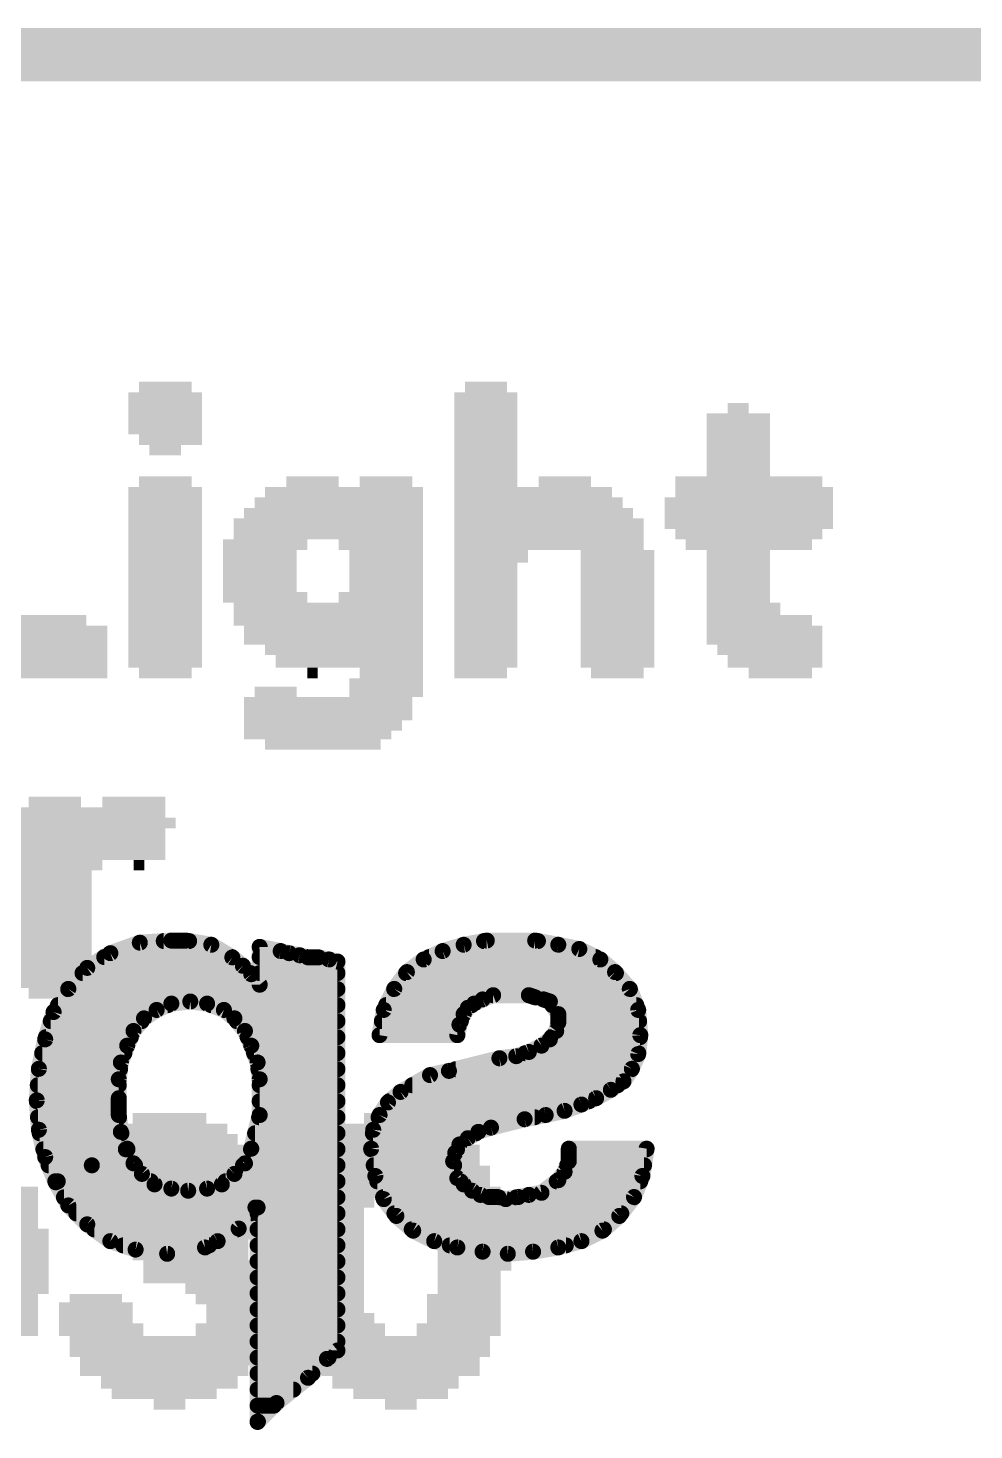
# Model space of a CAD drawing. Extents: x -25.4 to 61.2, y -12 to 25.5.
# Drawn here: x 15.03 to 19.53, y 18.86 to 25.53 of the extents above; entities that cross this region are included whole.
import ezdxf

# ---------------------------------------------------------------- set-up
doc = ezdxf.new("R2010")
doc.units = 0
for name, color, linetype in [('1', 12, 'CONTINUOUS'), ('16', 53, 'CONTINUOUS'), ('20', 53, 'CONTINUOUS'), ('21', 41, 'CONTINUOUS'), ('22', 40, 'CONTINUOUS')]:
    doc.layers.add(name, color=color, linetype=linetype)

# ---------------------------------------------------------------- blocks, each defined once
blk = doc.blocks.new('RECT')
blk.add_solid([(-0.5, -0.5), (0.5, -0.5), (-0.5, 0.5), (0.5, 0.5)])

msp = doc.modelspace()

# ---------------------------------------------------------------- linework, layer by layer
at = {"layer": '1', "const_width": 0.254}
msp.add_lwpolyline([(0, 25.4), (25.4, 25.4)], dxfattribs=at)
at = {"layer": '16', "const_width": 0.254}
msp.add_lwpolyline([(0, 25.4), (25.4, 25.4)], dxfattribs=at)
at = {"layer": '20', "const_width": 0.2032}
msp.add_lwpolyline([(0, 25.4), (25.4, 25.4)], dxfattribs=at)
at = {"layer": '22', "const_width": 0.0762}
for points in [[(15.565, 21.176), (15.425, 21.126)], [(15.715, 21.186), (15.565, 21.176)], [(15.679, 21.1836), (15.7994, 21.1836)], [(15.785, 21.186), (15.715, 21.186)], [(15.905, 21.166), (15.785, 21.186)], [(17.215, 21.186), (17.105, 21.166)], [(17.2018, 21.1836), (17.4582, 21.1836)], [(17.445, 21.186), (17.215, 21.186)], [(17.555, 21.166), (17.445, 21.186)], [(15.425, 21.126), (15.315, 21.056)], [(15.3958, 21.1074), (16.0027, 21.1074)], [(16.005, 21.106), (15.905, 21.166)], [(16.055, 21.066), (16.005, 21.106)], [(16.235, 21.136), (16.135, 21.156)], [(16.135, 21.156), (16.135, 20.976)], [(16.135, 21.1074), (16.3594, 21.1074)], [(16.275, 21.126), (16.235, 21.136)], [(16.325, 21.116), (16.275, 21.126)], [(16.365, 21.106), (16.325, 21.116)], [(16.415, 21.106), (16.365, 21.106)], [(16.465, 21.096), (16.415, 21.106)], [(17.005, 21.136), (16.915, 21.096)], [(16.9407, 21.1074), (17.7322, 21.1074)], [(17.105, 21.166), (17.005, 21.136)], [(17.655, 21.146), (17.555, 21.166)], [(17.755, 21.096), (17.655, 21.146)], [(15.315, 21.056), (15.225, 20.956)], [(16.095, 21.026), (16.055, 21.066)], [(16.505, 21.086), (16.465, 21.096)], [(16.505, 19.236), (16.505, 21.086)], [(16.915, 21.096), (16.835, 21.036)], [(17.825, 21.036), (17.755, 21.096)], [(15.2927, 21.0312), (16.0898, 21.0312)], [(16.135, 20.976), (16.095, 21.026)], [(16.135, 21.0312), (16.505, 21.0312)], [(16.835, 21.036), (16.775, 20.956)], [(16.8314, 21.0312), (17.8292, 21.0312)], [(17.895, 20.956), (17.825, 21.036)], [(15.225, 20.956), (15.155, 20.846)], [(15.2244, 20.955), (16.505, 20.955)], [(16.775, 20.956), (16.725, 20.856)], [(16.7745, 20.955), (17.8954, 20.955)], [(17.155, 20.886), (17.195, 20.906)], [(17.195, 20.906), (17.245, 20.926)], [(17.245, 20.926), (17.415, 20.926)], [(17.415, 20.926), (17.445, 20.916)], [(17.445, 20.916), (17.485, 20.906)], [(17.485, 20.906), (17.515, 20.896)], [(17.935, 20.856), (17.895, 20.956)], [(15.155, 20.846), (15.115, 20.716)], [(15.1759, 20.8788), (15.6982, 20.8788)], [(15.585, 20.816), (15.645, 20.856)], [(15.645, 20.856), (15.715, 20.886)], [(15.715, 20.886), (15.805, 20.896)], [(15.805, 20.896), (15.885, 20.886)], [(15.885, 20.886), (15.965, 20.856)], [(15.9042, 20.8788), (16.505, 20.8788)], [(15.965, 20.856), (16.015, 20.816)], [(16.725, 20.856), (16.705, 20.736)], [(16.7364, 20.8788), (17.1442, 20.8788)], [(17.105, 20.836), (17.125, 20.866)], [(17.125, 20.866), (17.155, 20.886)], [(17.515, 20.896), (17.555, 20.836)], [(17.5265, 20.8788), (17.9259, 20.8788)], [(17.945, 20.736), (17.935, 20.856)], [(15.1416, 20.8026), (15.5738, 20.8026)], [(15.535, 20.756), (15.585, 20.816)], [(16.015, 20.816), (16.065, 20.756)], [(16.0262, 20.8026), (16.505, 20.8026)], [(16.7161, 20.8026), (17.0916, 20.8026)], [(17.075, 20.736), (17.085, 20.786)], [(17.085, 20.786), (17.105, 20.836)], [(17.555, 20.796), (17.545, 20.756)], [(17.555, 20.836), (17.555, 20.796)], [(17.555, 20.8026), (17.9395, 20.8026)], [(15.115, 20.716), (15.085, 20.576)], [(15.1182, 20.7264), (15.5223, 20.7264)], [(15.505, 20.686), (15.535, 20.756)], [(16.065, 20.756), (16.095, 20.686)], [(16.0777, 20.7264), (16.505, 20.7264)], [(16.705, 20.736), (17.075, 20.736)], [(17.515, 20.716), (17.475, 20.686)], [(17.545, 20.756), (17.515, 20.716)], [(17.5228, 20.7264), (17.9439, 20.7264)], [(17.935, 20.646), (17.945, 20.736)], [(15.1009, 20.6502), (15.4916, 20.6502)], [(15.475, 20.606), (15.505, 20.686)], [(16.095, 20.686), (16.125, 20.606)], [(16.1084, 20.6502), (16.505, 20.6502)], [(17.415, 20.656), (17.355, 20.636)], [(17.3976, 20.6502), (17.9355, 20.6502)], [(17.475, 20.686), (17.415, 20.656)], [(17.905, 20.576), (17.935, 20.646)], [(15.085, 20.576), (15.075, 20.426)], [(15.0849, 20.574), (15.471, 20.574)], [(15.465, 20.526), (15.475, 20.606)], [(16.125, 20.606), (16.135, 20.526)], [(16.129, 20.574), (16.505, 20.574)], [(17.275, 20.626), (17.035, 20.566)], [(17.067, 20.574), (17.9037, 20.574)], [(17.355, 20.636), (17.275, 20.626)], [(17.865, 20.516), (17.905, 20.576)], [(15.465, 20.436), (15.465, 20.526)], [(16.135, 20.526), (16.135, 20.356)], [(16.945, 20.546), (16.805, 20.466)], [(17.035, 20.566), (16.945, 20.546)], [(17.805, 20.476), (17.865, 20.516)], [(15.0798, 20.4978), (15.465, 20.4978)], [(16.135, 20.4978), (16.505, 20.4978)], [(16.805, 20.466), (16.745, 20.416)], [(16.8606, 20.4978), (17.8377, 20.4978)], [(17.735, 20.436), (17.805, 20.476)], [(15.465, 20.436), (15.075, 20.426)], [(15.075, 20.426), (15.465, 20.436)], [(15.075, 20.426), (15.085, 20.286)], [(15.0753, 20.4216), (15.465, 20.4216)], [(15.465, 20.356), (15.465, 20.436)], [(16.135, 20.4216), (16.505, 20.4216)], [(16.745, 20.416), (16.705, 20.356)], [(16.7517, 20.4216), (17.7014, 20.4216)], [(17.495, 20.356), (17.585, 20.376)], [(17.585, 20.376), (17.665, 20.406)], [(17.665, 20.406), (17.735, 20.436)], [(15.0808, 20.3454), (15.4663, 20.3454)], [(15.475, 20.276), (15.465, 20.356)], [(16.135, 20.356), (16.095, 20.196)], [(16.1324, 20.3454), (16.505, 20.3454)], [(16.705, 20.356), (16.675, 20.286)], [(16.7005, 20.3454), (17.442, 20.3454)], [(17.235, 20.296), (17.395, 20.336)], [(17.395, 20.336), (17.495, 20.356)], [(15.085, 20.286), (15.115, 20.156)], [(15.0889, 20.2692), (15.4776, 20.2692)], [(15.505, 20.196), (15.475, 20.276)], [(16.1133, 20.2692), (16.505, 20.2692)], [(16.675, 20.286), (16.665, 20.196)], [(16.6731, 20.2692), (17.1637, 20.2692)], [(17.085, 20.216), (17.125, 20.246)], [(17.125, 20.246), (17.175, 20.276)], [(17.175, 20.276), (17.235, 20.296)], [(15.1065, 20.193), (15.4986, 20.193)], [(15.165, 20.036), (15.505, 20.196)], [(15.505, 20.196), (15.165, 20.036)], [(15.4986, 20.193), (15.5063, 20.193)], [(15.535, 20.126), (15.505, 20.196)], [(16.095, 20.196), (16.065, 20.126)], [(16.0937, 20.193), (16.505, 20.193)], [(16.665, 20.196), (16.685, 20.066)], [(16.6655, 20.193), (17.0735, 20.193)], [(17.055, 20.136), (17.065, 20.176)], [(17.065, 20.176), (17.085, 20.216)], [(17.605, 20.196), (17.605, 20.136)], [(17.975, 20.196), (17.605, 20.196)], [(17.605, 20.193), (17.9745, 20.193)], [(17.955, 20.066), (17.975, 20.196)], [(15.115, 20.156), (15.165, 20.036)], [(15.1313, 20.1168), (15.3367, 20.1168)], [(15.3367, 20.1168), (15.5424, 20.1168)], [(15.575, 20.076), (15.535, 20.126)], [(16.065, 20.126), (16.015, 20.076)], [(16.0558, 20.1168), (16.505, 20.1168)], [(16.6772, 20.1168), (17.0598, 20.1168)], [(17.075, 20.056), (17.055, 20.136)], [(17.605, 20.136), (17.585, 20.086)], [(17.5973, 20.1168), (17.9628, 20.1168)], [(15.1631, 20.0406), (15.1748, 20.0406)], [(15.1748, 20.0406), (15.6175, 20.0406)], [(15.635, 20.026), (15.575, 20.076)], [(16.015, 20.076), (15.955, 20.026)], [(15.9725, 20.0406), (16.505, 20.0406)], [(16.685, 20.066), (16.725, 19.956)], [(16.6942, 20.0406), (17.0904, 20.0406)], [(17.105, 20.026), (17.075, 20.056)], [(17.555, 20.046), (17.475, 19.986)], [(17.5478, 20.0406), (17.9448, 20.0406)], [(17.585, 20.086), (17.555, 20.046)], [(17.915, 19.966), (17.955, 20.066)], [(15.165, 20.036), (15.225, 19.926)], [(15.715, 20.006), (15.635, 20.026)], [(15.795, 19.996), (15.715, 20.006)], [(15.885, 20.006), (15.795, 19.996)], [(15.955, 20.026), (15.885, 20.006)], [(17.145, 19.996), (17.105, 20.026)], [(17.185, 19.976), (17.145, 19.996)], [(17.225, 19.966), (17.185, 19.976)], [(17.415, 19.976), (17.365, 19.966)], [(17.475, 19.986), (17.415, 19.976)], [(15.2041, 19.9644), (16.505, 19.9644)], [(15.225, 19.926), (15.315, 19.836)], [(16.035, 19.816), (16.115, 19.916)], [(16.115, 19.916), (16.125, 19.916)], [(16.125, 19.916), (16.125, 18.896)], [(16.7219, 19.9644), (17.2714, 19.9644)], [(16.725, 19.956), (16.785, 19.876)], [(17.265, 19.966), (17.225, 19.966)], [(17.305, 19.956), (17.265, 19.966)], [(17.365, 19.966), (17.305, 19.956)], [(17.3554, 19.9644), (17.9138, 19.9644)], [(17.845, 19.876), (17.915, 19.966)], [(15.2628, 19.8882), (16.0928, 19.8882)], [(15.315, 19.836), (15.425, 19.756)], [(16.125, 19.8882), (16.505, 19.8882)], [(16.7759, 19.8882), (17.8545, 19.8882)], [(16.785, 19.876), (16.865, 19.806)], [(17.765, 19.806), (17.845, 19.876)], [(15.348, 19.812), (16.0283, 19.812)], [(15.935, 19.756), (16.035, 19.816)], [(16.125, 19.812), (16.505, 19.812)], [(16.8581, 19.812), (17.7719, 19.812)], [(16.865, 19.806), (16.965, 19.756)], [(17.665, 19.756), (17.765, 19.806)], [(15.425, 19.756), (15.545, 19.716)], [(15.4856, 19.7358), (15.8946, 19.7358)], [(15.545, 19.716), (15.695, 19.696)], [(15.695, 19.696), (15.875, 19.726)], [(15.875, 19.726), (15.935, 19.756)], [(16.125, 19.7358), (16.505, 19.7358)], [(16.965, 19.756), (17.075, 19.726)], [(17.0391, 19.7358), (17.5909, 19.7358)], [(17.075, 19.726), (17.195, 19.706)], [(17.195, 19.706), (17.315, 19.696)], [(17.315, 19.696), (17.435, 19.706)], [(17.435, 19.706), (17.555, 19.726)], [(17.555, 19.726), (17.665, 19.756)], [(16.125, 19.6596), (16.505, 19.6596)], [(16.125, 19.5834), (16.505, 19.5834)], [(16.125, 19.5072), (16.505, 19.5072)], [(16.125, 19.431), (16.505, 19.431)], [(16.125, 19.3548), (16.505, 19.3548)], [(16.125, 19.2786), (16.505, 19.2786)], [(16.455, 19.196), (16.505, 19.236)], [(16.125, 19.2024), (16.463, 19.2024)], [(16.365, 19.106), (16.455, 19.196)], [(16.125, 19.1262), (16.3852, 19.1262)], [(16.215, 18.986), (16.365, 19.106)], [(16.125, 19.05), (16.295, 19.05)], [(16.125, 18.896), (16.215, 18.986)], [(16.125, 18.9738), (16.2028, 18.9738)], [(16.125, 18.8976), (16.1266, 18.8976)]]:
    msp.add_lwpolyline(points, dxfattribs=at)
at = {"layer": '22', "const_width": 0.0381}
for points in [[(15.5637, 21.195, 1), (15.5663, 21.157)], [(15.5714, 21.1581, 1), (15.5586, 21.1939)], [(15.679, 21.2027, 1), (15.679, 21.1646)], [(15.715, 21.205, 1), (15.715, 21.1669)], [(15.7163, 21.167, 1), (15.7137, 21.205)], [(15.7881, 21.2048, 1), (15.7819, 21.1672)], [(15.785, 21.1669, 1), (15.785, 21.205)], [(15.7994, 21.1646, 1), (15.7994, 21.2027)], [(17.2018, 21.2027, 1), (17.2018, 21.1646)], [(17.215, 21.205, 1), (17.215, 21.1669)], [(17.2184, 21.1673, 1), (17.2116, 21.2047)], [(17.4484, 21.2047, 1), (17.4416, 21.1673)], [(17.445, 21.1669, 1), (17.445, 21.205)], [(17.4582, 21.1646, 1), (17.4582, 21.2027)], [(15.3958, 21.1265, 1), (15.3958, 21.0884)], [(15.4186, 21.1439, 1), (15.4314, 21.1081)], [(15.4352, 21.1099, 1), (15.4148, 21.1421)], [(15.9148, 21.1823, 1), (15.8952, 21.1497)], [(15.9019, 21.1472, 1), (15.9081, 21.1848)], [(16.0169, 21.1209, 1), (15.9931, 21.0911)], [(15.9952, 21.0897, 1), (16.0148, 21.1223)], [(16.0027, 21.0884, 1), (16.0027, 21.1265)], [(16.1387, 21.1747, 1), (16.1313, 21.1373)], [(16.1541, 21.156, 1), (16.116, 21.156)], [(16.135, 21.1265, 1), (16.135, 21.0884)], [(16.2396, 21.1545, 1), (16.2304, 21.1175)], [(16.2313, 21.1173, 1), (16.2387, 21.1547)], [(16.2787, 21.1447, 1), (16.2713, 21.1073)], [(16.2704, 21.1075, 1), (16.2796, 21.1445)], [(16.3296, 21.1345, 1), (16.3204, 21.0975)], [(16.3213, 21.0973, 1), (16.3287, 21.1347)], [(16.365, 21.1251, 1), (16.365, 21.087)], [(16.3594, 21.0884, 1), (16.3594, 21.1265)], [(16.3604, 21.0875, 1), (16.3696, 21.1245)], [(16.4187, 21.1247, 1), (16.4113, 21.0873)], [(16.415, 21.087, 1), (16.415, 21.1251)], [(16.9407, 21.1265, 1), (16.9407, 21.0884)], [(16.9995, 21.1542, 1), (17.0105, 21.1178)], [(17.0127, 21.1186, 1), (16.9973, 21.1534)], [(17.1016, 21.1847, 1), (17.1084, 21.1473)], [(17.1105, 21.1478, 1), (17.0995, 21.1842)], [(17.5587, 21.1847, 1), (17.5513, 21.1473)], [(17.5516, 21.1473, 1), (17.5584, 21.1847)], [(17.6635, 21.163, 1), (17.6465, 21.129)], [(17.6513, 21.1273, 1), (17.6587, 21.1647)], [(17.7322, 21.0884, 1), (17.7322, 21.1265)], [(15.3048, 21.0721, 1), (15.3252, 21.0399)], [(15.3292, 21.0433, 1), (15.3008, 21.0687)], [(16.0685, 21.0795, 1), (16.0415, 21.0525)], [(16.0431, 21.0511, 1), (16.0669, 21.0809)], [(16.4696, 21.1145, 1), (16.4604, 21.0775)], [(16.4613, 21.0773, 1), (16.4687, 21.1147)], [(16.5241, 21.086, 1), (16.486, 21.086)], [(16.5004, 21.0675, 1), (16.5096, 21.1045)], [(16.9073, 21.1134, 1), (16.9227, 21.0786)], [(16.9264, 21.0808, 1), (16.9036, 21.1112)], [(17.7674, 21.1105, 1), (17.7426, 21.0815)], [(17.7465, 21.079, 1), (17.7635, 21.113)], [(15.2927, 21.0503, 1), (15.2927, 21.0122)], [(16.1099, 21.0379, 1), (16.0801, 21.0141)], [(16.0815, 21.0125, 1), (16.1085, 21.0395)], [(16.0898, 21.0122, 1), (16.0898, 21.0503)], [(16.135, 21.0503, 1), (16.135, 21.0122)], [(16.505, 21.0122, 1), (16.505, 21.0503)], [(16.8314, 21.0503, 1), (16.8314, 21.0122)], [(16.8236, 21.0512, 1), (16.8464, 21.0208)], [(16.8502, 21.0246, 1), (16.8198, 21.0474)], [(17.8393, 21.0485, 1), (17.8107, 21.0235)], [(17.8126, 21.0215, 1), (17.8374, 21.0505)], [(17.8292, 21.0122, 1), (17.8292, 21.0503)], [(15.2244, 20.9741, 1), (15.2244, 20.936)], [(15.2108, 20.9687, 1), (15.2392, 20.9433)], [(15.2411, 20.9458, 1), (15.2089, 20.9662)], [(16.116, 20.976, 1), (16.1541, 20.976)], [(16.1201, 20.9641, 1), (16.1499, 20.9879)], [(16.505, 20.936, 1), (16.505, 20.9741)], [(16.7745, 20.9741, 1), (16.7745, 20.936)], [(16.7598, 20.9674, 1), (16.7902, 20.9446)], [(16.792, 20.9475, 1), (16.758, 20.9645)], [(17.1879, 20.9237, 1), (17.2021, 20.8883)], [(17.2035, 20.889, 1), (17.1865, 20.923)], [(17.245, 20.9451, 1), (17.245, 20.907)], [(17.2521, 20.9083, 1), (17.2379, 20.9437)], [(17.421, 20.9441, 1), (17.409, 20.9079)], [(17.415, 20.907, 1), (17.415, 20.9451)], [(17.4496, 20.9345, 1), (17.4404, 20.8975)], [(17.439, 20.8979, 1), (17.451, 20.9341)], [(17.491, 20.9241, 1), (17.479, 20.8879)], [(17.4804, 20.8875, 1), (17.4896, 20.9245)], [(17.9127, 20.9631, 1), (17.8773, 20.9489)], [(17.8807, 20.9435, 1), (17.9093, 20.9685)], [(17.8954, 20.936, 1), (17.8954, 20.9741)], [(15.1389, 20.8562, 1), (15.1711, 20.8358)], [(15.1732, 20.8404, 1), (15.1368, 20.8516)], [(15.1759, 20.8979, 1), (15.1759, 20.8598)], [(15.6375, 20.8735, 1), (15.6525, 20.8385)], [(15.6556, 20.8401, 1), (15.6344, 20.8719)], [(15.7129, 20.9049, 1), (15.7171, 20.8671)], [(15.6982, 20.8598, 1), (15.6982, 20.8979)], [(15.7225, 20.8685, 1), (15.7075, 20.9035)], [(15.8074, 20.9149, 1), (15.8026, 20.8771)], [(15.8071, 20.8771, 1), (15.8029, 20.9149)], [(15.8917, 20.9038, 1), (15.8783, 20.8682)], [(15.8826, 20.8671, 1), (15.8874, 20.9049)], [(15.9042, 20.8979, 1), (15.9042, 20.8598)], [(15.9769, 20.8709, 1), (15.9531, 20.8411)], [(15.9583, 20.8382, 1), (15.9717, 20.8738)], [(16.505, 20.8598, 1), (16.505, 20.8979)], [(16.708, 20.8645, 1), (16.742, 20.8475)], [(16.7438, 20.8529, 1), (16.7062, 20.8591)], [(16.7364, 20.8979, 1), (16.7364, 20.8598)], [(17.1144, 20.8819, 1), (17.1356, 20.8501)], [(17.1409, 20.8554, 1), (17.1091, 20.8766)], [(17.1465, 20.903, 1), (17.1635, 20.869)], [(17.1442, 20.8598, 1), (17.1442, 20.8979)], [(17.1656, 20.8701, 1), (17.1444, 20.9019)], [(17.5309, 20.9066, 1), (17.4991, 20.8854)], [(17.5265, 20.8979, 1), (17.5265, 20.8598)], [(17.509, 20.8779, 1), (17.521, 20.9141)], [(17.954, 20.8576, 1), (17.916, 20.8544)], [(17.9173, 20.8489, 1), (17.9527, 20.8631)], [(17.9259, 20.8598, 1), (17.9259, 20.8979)], [(15.1416, 20.8217, 1), (15.1416, 20.7836)], [(15.5744, 20.8319, 1), (15.5956, 20.8001)], [(15.5996, 20.8038, 1), (15.5704, 20.8282)], [(15.5738, 20.7836, 1), (15.5738, 20.8217)], [(16.0296, 20.8282, 1), (16.0004, 20.8038)], [(16.0031, 20.8011, 1), (16.0269, 20.8309)], [(16.0262, 20.8217, 1), (16.0262, 20.7836)], [(16.505, 20.7836, 1), (16.505, 20.8217)], [(16.7161, 20.8217, 1), (16.7161, 20.7836)], [(17.0673, 20.7931, 1), (17.1027, 20.7789)], [(17.1037, 20.7823, 1), (17.0663, 20.7897)], [(17.0891, 20.8466, 1), (17.1209, 20.8254)], [(17.1227, 20.8289, 1), (17.0873, 20.8431)], [(17.0916, 20.7836, 1), (17.0916, 20.8217)], [(17.574, 20.836, 1), (17.5359, 20.836)], [(17.555, 20.8217, 1), (17.555, 20.7836)], [(17.5359, 20.796, 1), (17.574, 20.796)], [(17.5735, 20.7914, 1), (17.5365, 20.8006)], [(17.5391, 20.8254, 1), (17.5709, 20.8466)], [(17.9395, 20.7836, 1), (17.9395, 20.8217)], [(15.1336, 20.712, 1), (15.0964, 20.72)], [(15.1182, 20.7455, 1), (15.1182, 20.7074)], [(15.5204, 20.7682, 1), (15.5496, 20.7438)], [(15.5525, 20.7485, 1), (15.5175, 20.7635)], [(15.5223, 20.7074, 1), (15.5223, 20.7455)], [(16.0825, 20.7635, 1), (16.0475, 20.7485)], [(16.0504, 20.7438, 1), (16.0796, 20.7682)], [(16.0777, 20.7455, 1), (16.0777, 20.7074)], [(16.505, 20.7074, 1), (16.505, 20.7455)], [(16.705, 20.7551, 1), (16.705, 20.717)], [(16.6862, 20.7391, 1), (16.7238, 20.7329)], [(17.0563, 20.7397, 1), (17.0937, 20.7323)], [(17.075, 20.717, 1), (17.075, 20.7551)], [(17.4998, 20.7274, 1), (17.5302, 20.7046)], [(17.5264, 20.7008, 1), (17.5036, 20.7312)], [(17.5228, 20.7455, 1), (17.5228, 20.7074)], [(17.5265, 20.7606, 1), (17.5635, 20.7514)], [(17.5602, 20.7446, 1), (17.5298, 20.7674)], [(17.926, 20.7344, 1), (17.964, 20.7376)], [(17.9639, 20.7339, 1), (17.9261, 20.7381)], [(17.9439, 20.7074, 1), (17.9439, 20.7455)], [(15.1009, 20.6693, 1), (15.1009, 20.6312)], [(15.0968, 20.7216, 1), (15.1332, 20.7104)], [(15.4875, 20.6935, 1), (15.5225, 20.6785)], [(15.5228, 20.6793, 1), (15.4872, 20.6927)], [(15.4916, 20.6312, 1), (15.4916, 20.6693)], [(16.1128, 20.6927, 1), (16.0772, 20.6793)], [(16.0775, 20.6785, 1), (16.1125, 20.6935)], [(16.1084, 20.6693, 1), (16.1084, 20.6312)], [(16.505, 20.6312, 1), (16.505, 20.6693)], [(17.3976, 20.6693, 1), (17.3976, 20.6312)], [(17.4065, 20.673, 1), (17.4235, 20.639)], [(17.421, 20.6379, 1), (17.409, 20.6741)], [(17.4636, 20.7012, 1), (17.4864, 20.6708)], [(17.4835, 20.669, 1), (17.4665, 20.703)], [(17.9525, 20.6385, 1), (17.9175, 20.6535)], [(17.9355, 20.6312, 1), (17.9355, 20.6693)], [(15.0849, 20.5931, 1), (15.0849, 20.555)], [(15.104, 20.5747, 1), (15.066, 20.5773)], [(15.4572, 20.6127, 1), (15.4928, 20.5993)], [(15.4939, 20.6036, 1), (15.4561, 20.6084)], [(15.471, 20.555, 1), (15.471, 20.5931)], [(16.1439, 20.6084, 1), (16.1061, 20.6036)], [(16.1072, 20.5993, 1), (16.1428, 20.6127)], [(16.129, 20.5931, 1), (16.129, 20.555)], [(16.505, 20.555, 1), (16.505, 20.5931)], [(17.067, 20.5931, 1), (17.067, 20.555)], [(17.2726, 20.6449, 1), (17.2774, 20.6071)], [(17.2796, 20.6075, 1), (17.2704, 20.6445)], [(17.349, 20.6541, 1), (17.361, 20.6179)], [(17.3574, 20.6171, 1), (17.3526, 20.6549)], [(17.9209, 20.5654, 1), (17.8891, 20.5866)], [(17.9037, 20.555, 1), (17.9037, 20.5931)], [(17.9161, 20.6481, 1), (17.9539, 20.6439)], [(15.0664, 20.58, 1), (15.1036, 20.572)], [(15.484, 20.526, 1), (15.4459, 20.526)], [(15.4461, 20.5284, 1), (15.4839, 20.5236)], [(16.1541, 20.526, 1), (16.116, 20.526)], [(16.1161, 20.5236, 1), (16.1539, 20.5284)], [(16.9409, 20.5646, 1), (16.9491, 20.5274)], [(16.9545, 20.5295, 1), (16.9355, 20.5625)], [(17.0304, 20.5845, 1), (17.0396, 20.5475)], [(17.0391, 20.5474, 1), (17.0309, 20.5846)], [(17.8491, 20.5266, 1), (17.8809, 20.5054)], [(17.8756, 20.5001, 1), (17.8544, 20.5319)], [(17.8875, 20.5835, 1), (17.9225, 20.5685)], [(15.0798, 20.5169, 1), (15.0798, 20.4788)], [(15.465, 20.4788, 1), (15.465, 20.5169)], [(16.135, 20.5169, 1), (16.135, 20.4788)], [(16.505, 20.4788, 1), (16.505, 20.5169)], [(16.7955, 20.4825, 1), (16.8145, 20.4495)], [(16.8172, 20.4514, 1), (16.7928, 20.4806)], [(16.8606, 20.5169, 1), (16.8606, 20.4788)], [(17.7944, 20.4919, 1), (17.8156, 20.4601)], [(17.8145, 20.4595, 1), (17.7955, 20.4925)], [(17.8377, 20.4788, 1), (17.8377, 20.5169)], [(15.0745, 20.445, 1), (15.0755, 20.407)], [(15.094, 20.4274, 1), (15.056, 20.4246)], [(15.0745, 20.445, 1), (15.0755, 20.407)], [(15.056, 20.4273, 1), (15.094, 20.4247)], [(15.0753, 20.4407, 1), (15.0753, 20.4026)], [(15.484, 20.436, 1), (15.4459, 20.436)], [(15.4459, 20.436, 1), (15.484, 20.436)], [(15.4655, 20.417, 1), (15.4645, 20.455)], [(15.4655, 20.417, 1), (15.4645, 20.455)], [(15.465, 20.4026, 1), (15.465, 20.4407)], [(16.135, 20.4407, 1), (16.135, 20.4026)], [(16.505, 20.4026, 1), (16.505, 20.4407)], [(16.7328, 20.4306, 1), (16.7572, 20.4014)], [(16.7609, 20.4054, 1), (16.7291, 20.4266)], [(16.7517, 20.4407, 1), (16.7517, 20.4026)], [(17.5783, 20.3938, 1), (17.5917, 20.3582)], [(17.5891, 20.3574, 1), (17.5809, 20.3946)], [(17.6575, 20.4235, 1), (17.6725, 20.3885)], [(17.6717, 20.3882, 1), (17.6583, 20.4238)], [(17.7014, 20.4026, 1), (17.7014, 20.4407)], [(17.7255, 20.4525, 1), (17.7445, 20.4195)], [(17.7425, 20.4185, 1), (17.7275, 20.4535)], [(15.0808, 20.3645, 1), (15.0808, 20.3264)], [(15.4459, 20.356, 1), (15.484, 20.356)], [(15.4839, 20.3584, 1), (15.4461, 20.3536)], [(15.4663, 20.3264, 1), (15.4663, 20.3645)], [(16.1324, 20.3645, 1), (16.1324, 20.3264)], [(16.116, 20.356, 1), (16.1541, 20.356)], [(16.1535, 20.3514, 1), (16.1165, 20.3606)], [(16.505, 20.3264, 1), (16.505, 20.3645)], [(16.7005, 20.3645, 1), (16.7005, 20.3264)], [(16.6891, 20.3666, 1), (16.7209, 20.3454)], [(16.7225, 20.3485, 1), (16.6875, 20.3635)], [(17.3913, 20.3547, 1), (17.3987, 20.3173)], [(17.3996, 20.3175, 1), (17.3904, 20.3545)], [(17.442, 20.3264, 1), (17.442, 20.3645)], [(17.4909, 20.3746, 1), (17.4991, 20.3374)], [(17.4987, 20.3373, 1), (17.4913, 20.3747)], [(15.1036, 20.2903, 1), (15.0664, 20.2817)], [(15.066, 20.2846, 1), (15.104, 20.2874)], [(15.0889, 20.2883, 1), (15.0889, 20.2502)], [(15.4928, 20.2827, 1), (15.4572, 20.2693)], [(15.4561, 20.2736, 1), (15.4939, 20.2784)], [(15.4776, 20.2502, 1), (15.4776, 20.2883)], [(16.1133, 20.2883, 1), (16.1133, 20.2502)], [(16.505, 20.2502, 1), (16.505, 20.2883)], [(16.6731, 20.2883, 1), (16.6731, 20.2502)], [(16.6575, 20.2935, 1), (16.6925, 20.2785)], [(16.6939, 20.2839, 1), (16.6561, 20.2881)], [(17.1152, 20.2623, 1), (17.1348, 20.2297)], [(17.1364, 20.2308, 1), (17.1136, 20.2612)], [(17.169, 20.2941, 1), (17.181, 20.2579)], [(17.1637, 20.2502, 1), (17.1637, 20.2883)], [(17.1848, 20.2597, 1), (17.1652, 20.2923)], [(17.2304, 20.3145, 1), (17.2396, 20.2775)], [(17.241, 20.2779, 1), (17.229, 20.3141)], [(15.1065, 20.2121, 1), (15.1065, 20.174)], [(15.4986, 20.2121, 1), (15.4986, 20.174)], [(15.5225, 20.2035, 1), (15.4875, 20.1885)], [(15.4872, 20.1893, 1), (15.5228, 20.2027)], [(15.5131, 20.1788, 1), (15.4969, 20.2132)], [(15.5131, 20.1788, 1), (15.4969, 20.2132)], [(15.4986, 20.174, 1), (15.4986, 20.2121)], [(15.5063, 20.174, 1), (15.5063, 20.2121)], [(16.0937, 20.2121, 1), (16.0937, 20.174)], [(16.0765, 20.2006, 1), (16.1135, 20.1914)], [(16.1125, 20.1885, 1), (16.0775, 20.2035)], [(16.505, 20.174, 1), (16.505, 20.2121)], [(16.6838, 20.1989, 1), (16.6462, 20.1931)], [(16.6461, 20.1981, 1), (16.6839, 20.1939)], [(16.6655, 20.2121, 1), (16.6655, 20.174)], [(17.0835, 20.1714, 1), (17.0465, 20.1806)], [(17.0736, 20.2312, 1), (17.0964, 20.2008)], [(17.102, 20.2075, 1), (17.068, 20.2245)], [(17.0735, 20.174, 1), (17.0735, 20.2121)], [(17.6241, 20.196, 1), (17.586, 20.196)], [(17.605, 20.2151, 1), (17.605, 20.177)], [(17.605, 20.2121, 1), (17.605, 20.174)], [(17.9938, 20.1931, 1), (17.9562, 20.1989)], [(17.9745, 20.174, 1), (17.9745, 20.2121)], [(17.975, 20.177, 1), (17.975, 20.2151)], [(15.1326, 20.1633, 1), (15.0974, 20.1487)], [(15.0964, 20.1517, 1), (15.1336, 20.1603)], [(15.1313, 20.1359, 1), (15.1313, 20.0978)], [(15.3367, 20.1359, 1), (15.3367, 20.0978)], [(15.3367, 20.0978, 1), (15.3367, 20.1359)], [(15.5499, 20.1379, 1), (15.5201, 20.1141)], [(15.5175, 20.1185, 1), (15.5525, 20.1335)], [(15.5424, 20.0978, 1), (15.5424, 20.1359)], [(16.0558, 20.1359, 1), (16.0558, 20.0978)], [(16.0475, 20.1335, 1), (16.0825, 20.1185)], [(16.0785, 20.1125, 1), (16.0515, 20.1395)], [(16.505, 20.0978, 1), (16.505, 20.1359)], [(16.6772, 20.1359, 1), (16.6772, 20.0978)], [(17.0735, 20.1406, 1), (17.0365, 20.1314)], [(17.0365, 20.1406, 1), (17.0735, 20.1314)], [(17.048, 20.1845, 1), (17.082, 20.1675)], [(17.0598, 20.0978, 1), (17.0598, 20.1359)], [(17.5973, 20.1359, 1), (17.5973, 20.0978)], [(17.586, 20.136, 1), (17.6241, 20.136)], [(17.6227, 20.1289, 1), (17.5873, 20.1431)], [(17.9628, 20.0978, 1), (17.9628, 20.1359)], [(15.1631, 20.0597, 1), (15.1631, 20.0216)], [(15.1748, 20.0597, 1), (15.1748, 20.0216)], [(15.1748, 20.0216, 1), (15.1748, 20.0597)], [(15.5872, 20.0906, 1), (15.5628, 20.0614)], [(15.5601, 20.0641, 1), (15.5899, 20.0879)], [(15.6175, 20.0216, 1), (15.6175, 20.0597)], [(15.9725, 20.0597, 1), (15.9725, 20.0216)], [(16.0015, 20.0895, 1), (16.0285, 20.0625)], [(16.0272, 20.0614, 1), (16.0028, 20.0906)], [(16.505, 20.0216, 1), (16.505, 20.0597)], [(16.7029, 20.0725, 1), (16.6671, 20.0595)], [(16.6662, 20.0631, 1), (16.7038, 20.0689)], [(16.6942, 20.0597, 1), (16.6942, 20.0216)], [(17.0885, 20.0695, 1), (17.0615, 20.0425)], [(17.0565, 20.0514, 1), (17.0935, 20.0606)], [(17.0904, 20.0216, 1), (17.0904, 20.0597)], [(17.5478, 20.0597, 1), (17.5478, 20.0216)], [(17.5398, 20.0574, 1), (17.5702, 20.0346)], [(17.5664, 20.0308, 1), (17.5436, 20.0612)], [(17.5673, 20.0931, 1), (17.6027, 20.0789)], [(17.6002, 20.0746, 1), (17.5698, 20.0974)], [(17.9362, 20.0689, 1), (17.9738, 20.0631)], [(17.9727, 20.0589, 1), (17.9373, 20.0731)], [(17.9448, 20.0216, 1), (17.9448, 20.0597)], [(15.1817, 20.0451, 1), (15.1483, 20.0269)], [(15.1569, 20.0532, 1), (15.1731, 20.0188)], [(15.1569, 20.0532, 1), (15.1731, 20.0188)], [(15.1474, 20.0287, 1), (15.1826, 20.0433)], [(15.6396, 20.0445, 1), (15.6304, 20.0075)], [(15.6228, 20.0114, 1), (15.6472, 20.0406)], [(15.7174, 20.0249, 1), (15.7126, 19.9871)], [(15.7104, 19.9875, 1), (15.7196, 20.0245)], [(15.7929, 20.0149, 1), (15.7971, 19.9771)], [(15.7926, 19.9771, 1), (15.7974, 20.0149)], [(15.8798, 20.0243, 1), (15.8902, 19.9877)], [(15.8871, 19.9871, 1), (15.8829, 20.0249)], [(15.9428, 20.0406, 1), (15.9672, 20.0114)], [(15.9602, 20.0077, 1), (15.9498, 20.0443)], [(17.1164, 20.0412, 1), (17.0936, 20.0108)], [(17.0915, 20.0125, 1), (17.1185, 20.0395)], [(17.1535, 20.013, 1), (17.1365, 19.979)], [(17.1336, 19.9808, 1), (17.1564, 20.0112)], [(17.1896, 19.9945, 1), (17.1804, 19.9575)], [(17.1765, 19.959, 1), (17.1935, 19.993)], [(17.4119, 19.9948, 1), (17.4181, 19.9572)], [(17.4187, 19.9573, 1), (17.4113, 19.9947)], [(17.4636, 20.0012, 1), (17.4864, 19.9708)], [(17.4781, 19.9672, 1), (17.4719, 20.0048)], [(15.2041, 19.9835, 1), (15.2041, 19.9454)], [(15.2385, 19.9395, 1), (15.2115, 19.9125)], [(15.2083, 19.9169, 1), (15.2417, 19.9351)], [(16.115, 19.9351, 1), (16.115, 19.897)], [(16.1299, 19.9041, 1), (16.1001, 19.9279)], [(16.1441, 19.916, 1), (16.1059, 19.916)], [(16.125, 19.897, 1), (16.125, 19.9351)], [(16.505, 19.9454, 1), (16.505, 19.9835)], [(16.7219, 19.9835, 1), (16.7219, 19.9454)], [(16.7402, 19.9674, 1), (16.7098, 19.9446)], [(16.7071, 19.9495, 1), (16.7429, 19.9625)], [(17.225, 19.9851, 1), (17.225, 19.947)], [(17.2204, 19.9475, 1), (17.2296, 19.9845)], [(17.2696, 19.9845, 1), (17.2604, 19.9475)], [(17.265, 19.947, 1), (17.265, 19.9851)], [(17.2714, 19.9454, 1), (17.2714, 19.9835)], [(17.3019, 19.9748, 1), (17.3081, 19.9372)], [(17.3004, 19.9375, 1), (17.3096, 19.9745)], [(17.3554, 19.9835, 1), (17.3554, 19.9454)], [(17.3613, 19.9847, 1), (17.3687, 19.9473)], [(17.3681, 19.9472, 1), (17.3619, 19.9848)], [(17.8973, 19.9731, 1), (17.9327, 19.9589)], [(17.93, 19.9543, 1), (17.9, 19.9777)], [(17.9138, 19.9454, 1), (17.9138, 19.9835)], [(15.2628, 19.9073, 1), (15.2628, 19.8692)], [(15.3262, 19.8514, 1), (15.3038, 19.8206)], [(16.0928, 19.8692, 1), (16.0928, 19.9073)], [(16.125, 19.9073, 1), (16.125, 19.8692)], [(16.505, 19.8692, 1), (16.505, 19.9073)], [(16.7759, 19.9073, 1), (16.7759, 19.8692)], [(16.7975, 19.8903, 1), (16.7725, 19.8617)], [(16.7698, 19.8646, 1), (16.8002, 19.8874)], [(17.83, 19.8877, 1), (17.86, 19.8643)], [(17.8575, 19.8617, 1), (17.8325, 19.8903)], [(17.8545, 19.8692, 1), (17.8545, 19.9073)], [(15.3015, 19.8225, 1), (15.3285, 19.8495)], [(15.348, 19.8311, 1), (15.348, 19.793)], [(16.0201, 19.8279, 1), (16.0499, 19.8041)], [(16.0448, 19.7997, 1), (16.0252, 19.8323)], [(16.0283, 19.793, 1), (16.0283, 19.8311)], [(16.125, 19.8311, 1), (16.125, 19.793)], [(16.505, 19.793, 1), (16.505, 19.8311)], [(16.8581, 19.8311, 1), (16.8581, 19.793)], [(16.8735, 19.823, 1), (16.8565, 19.789)], [(16.8525, 19.7917, 1), (16.8775, 19.8203)], [(17.7525, 19.8203, 1), (17.7775, 19.7917)], [(17.7735, 19.789, 1), (17.7565, 19.823)], [(17.7719, 19.793, 1), (17.7719, 19.8311)], [(15.431, 19.7741, 1), (15.419, 19.7379)], [(15.4138, 19.7406, 1), (15.4362, 19.7714)], [(15.4856, 19.7549, 1), (15.4856, 19.7168)], [(15.5475, 19.7349, 1), (15.5425, 19.6971)], [(15.539, 19.6979, 1), (15.551, 19.7341)], [(15.8665, 19.743, 1), (15.8835, 19.709)], [(15.8781, 19.7072, 1), (15.8719, 19.7448)], [(15.8946, 19.7168, 1), (15.8946, 19.7549)], [(15.9252, 19.7723, 1), (15.9448, 19.7397)], [(15.9435, 19.739, 1), (15.9265, 19.773)], [(16.125, 19.7549, 1), (16.125, 19.7168)], [(16.505, 19.7168, 1), (16.505, 19.7549)], [(16.97, 19.7744, 1), (16.96, 19.7376)], [(16.9565, 19.739, 1), (16.9735, 19.773)], [(17.0391, 19.7549, 1), (17.0391, 19.7168)], [(17.0781, 19.7448, 1), (17.0719, 19.7072)], [(17.07, 19.7076, 1), (17.08, 19.7444)], [(17.1966, 19.725, 1), (17.1934, 19.687)], [(17.1919, 19.6872, 1), (17.1981, 19.7248)], [(17.4319, 19.7248, 1), (17.4381, 19.6872)], [(17.4366, 19.687, 1), (17.4334, 19.725)], [(17.55, 19.7444, 1), (17.56, 19.7076)], [(17.5581, 19.7072, 1), (17.5519, 19.7448)], [(17.5909, 19.7168, 1), (17.5909, 19.7549)], [(17.6565, 19.773, 1), (17.6735, 19.739)], [(17.67, 19.7376, 1), (17.66, 19.7744)], [(15.6919, 19.7148, 1), (15.6981, 19.6772)], [(15.6925, 19.6771, 1), (15.6975, 19.7149)], [(16.125, 19.6787, 1), (16.125, 19.6406)], [(16.505, 19.6406, 1), (16.505, 19.6787)], [(17.3134, 19.715, 1), (17.3166, 19.677)], [(17.3134, 19.677, 1), (17.3166, 19.715)], [(16.125, 19.6025, 1), (16.125, 19.5644)], [(16.505, 19.5644, 1), (16.505, 19.6025)], [(16.125, 19.5263, 1), (16.125, 19.4882)], [(16.505, 19.4882, 1), (16.505, 19.5263)], [(16.125, 19.4501, 1), (16.125, 19.412)], [(16.505, 19.412, 1), (16.505, 19.4501)], [(16.125, 19.3739, 1), (16.125, 19.3358)], [(16.505, 19.3358, 1), (16.505, 19.3739)], [(16.125, 19.2977, 1), (16.125, 19.2596)], [(16.5169, 19.2211, 1), (16.4931, 19.2509)], [(16.505, 19.2596, 1), (16.505, 19.2977)], [(16.125, 19.2215, 1), (16.125, 19.1834)], [(16.4431, 19.2109, 1), (16.4669, 19.1811)], [(16.4685, 19.1825, 1), (16.4415, 19.2095)], [(16.463, 19.1834, 1), (16.463, 19.2215)], [(16.486, 19.236, 1), (16.5241, 19.236)], [(16.125, 19.1453, 1), (16.125, 19.1072)], [(16.3769, 19.0911, 1), (16.3531, 19.1209)], [(16.3852, 19.1072, 1), (16.3852, 19.1453)], [(16.125, 19.0691, 1), (16.125, 19.031)], [(16.295, 19.031, 1), (16.295, 19.0691)], [(16.3515, 19.1195, 1), (16.3785, 19.0925)], [(16.125, 18.9929, 1), (16.125, 18.9548)], [(16.2031, 19.0009, 1), (16.2269, 18.9711)], [(16.2285, 18.9725, 1), (16.2015, 18.9995)], [(16.2028, 18.9548, 1), (16.2028, 18.9929)], [(16.1059, 18.896, 1), (16.1441, 18.896)], [(16.125, 18.9167, 1), (16.125, 18.8786)], [(16.1115, 18.9095, 1), (16.1385, 18.8825)], [(16.1266, 18.8786, 1), (16.1266, 18.9167)]]:
    msp.add_lwpolyline(points, format="xyb", dxfattribs=at)

# ---------------------------------------------------------------- block references
at = {"layer": '21'}
for p, xscale, yscale in [((15.686, 23.819), 0.25, 0.05), ((17.211, 23.819), 0.2, 0.05), ((15.686, 23.769), 0.35, 0.05), ((15.686, 23.719), 0.35, 0.05), ((17.211, 23.769), 0.3, 0.05), ((17.211, 23.719), 0.3, 0.05), ((18.411, 23.719), 0.1, 0.05), ((15.686, 23.669), 0.35, 0.05), ((17.211, 23.669), 0.3, 0.05), ((18.411, 23.669), 0.3, 0.05), ((15.686, 23.619), 0.35, 0.05), ((17.211, 23.619), 0.3, 0.05), ((18.411, 23.619), 0.3, 0.05), ((15.711, 23.569), 0.3, 0.05), ((15.686, 23.519), 0.15, 0.05), ((17.211, 23.569), 0.3, 0.05), ((17.211, 23.519), 0.3, 0.05), ((18.411, 23.569), 0.3, 0.05), ((18.411, 23.519), 0.3, 0.05), ((17.211, 23.469), 0.3, 0.05), ((18.411, 23.469), 0.3, 0.05), ((17.211, 23.419), 0.3, 0.05), ((18.411, 23.419), 0.3, 0.05), ((15.686, 23.319), 0.35, 0.05), ((15.686, 23.369), 0.25, 0.05), ((16.536, 23.319), 0.75, 0.05), ((16.386, 23.369), 0.25, 0.05), ((16.736, 23.369), 0.25, 0.05), ((17.211, 23.369), 0.3, 0.05), ((17.436, 23.319), 0.75, 0.05), ((17.586, 23.369), 0.25, 0.05), ((18.461, 23.369), 0.7, 0.05), ((18.486, 23.319), 0.75, 0.05), ((15.686, 23.269), 0.35, 0.05), ((16.511, 23.269), 0.8, 0.05), ((17.461, 23.269), 0.8, 0.05), ((18.461, 23.269), 0.8, 0.05), ((15.686, 23.219), 0.35, 0.05), ((16.486, 23.219), 0.85, 0.05), ((17.486, 23.219), 0.85, 0.05), ((18.461, 23.219), 0.8, 0.05), ((15.686, 23.169), 0.35, 0.05), ((15.686, 23.119), 0.35, 0.05), ((16.461, 23.169), 0.9, 0.05), ((16.461, 23.119), 0.9, 0.05), ((17.511, 23.169), 0.9, 0.05), ((17.511, 23.119), 0.9, 0.05), ((18.461, 23.169), 0.8, 0.05), ((18.461, 23.119), 0.7, 0.05), ((15.686, 23.069), 0.35, 0.05), ((16.161, 23.069), 0.4, 0.05), ((16.711, 23.069), 0.4, 0.05), ((17.511, 23.069), 0.9, 0.05), ((18.461, 23.069), 0.6, 0.05), ((15.686, 23.014), 0.35, 0.06), ((16.136, 23.014), 0.35, 0.06), ((16.736, 23.014), 0.35, 0.06), ((17.236, 23.014), 0.35, 0.06), ((17.836, 23.014), 0.35, 0.06), ((18.411, 23.014), 0.3, 0.06), ((15.686, 22.959), 0.35, 0.05), ((16.136, 22.959), 0.35, 0.05), ((16.736, 22.959), 0.35, 0.05), ((17.211, 22.959), 0.3, 0.05), ((17.836, 22.959), 0.35, 0.05), ((18.411, 22.959), 0.3, 0.05), ((15.686, 22.909), 0.35, 0.05), ((15.686, 22.869), 0.35, 0.05), ((16.136, 22.909), 0.35, 0.05), ((16.136, 22.869), 0.35, 0.05), ((16.736, 22.909), 0.35, 0.05), ((16.736, 22.869), 0.35, 0.05), ((17.211, 22.909), 0.3, 0.05), ((17.211, 22.869), 0.3, 0.05), ((17.836, 22.909), 0.35, 0.05), ((17.836, 22.869), 0.35, 0.05), ((18.411, 22.909), 0.3, 0.05), ((18.411, 22.869), 0.3, 0.05), ((15.686, 22.819), 0.35, 0.05), ((16.161, 22.819), 0.4, 0.05), ((16.711, 22.819), 0.4, 0.05), ((17.211, 22.819), 0.3, 0.05), ((17.836, 22.819), 0.35, 0.05), ((18.411, 22.819), 0.3, 0.05), ((15.686, 22.764), 0.35, 0.06), ((16.461, 22.764), 0.9, 0.06), ((17.211, 22.764), 0.3, 0.06), ((17.836, 22.764), 0.35, 0.06), ((18.436, 22.764), 0.35, 0.06), ((14.886, 22.709), 0.85, 0.05), ((14.936, 22.659), 0.95, 0.05), ((15.686, 22.709), 0.35, 0.05), ((15.686, 22.659), 0.35, 0.05), ((16.461, 22.709), 0.9, 0.05), ((16.486, 22.659), 0.85, 0.05), ((17.211, 22.709), 0.3, 0.05), ((17.211, 22.659), 0.3, 0.05), ((17.836, 22.709), 0.35, 0.05), ((17.836, 22.659), 0.35, 0.05), ((18.511, 22.709), 0.5, 0.05), ((18.536, 22.659), 0.55, 0.05), ((14.936, 22.619), 0.95, 0.05), ((15.686, 22.619), 0.35, 0.05), ((16.486, 22.619), 0.85, 0.05), ((17.211, 22.619), 0.3, 0.05), ((17.836, 22.619), 0.35, 0.05), ((18.536, 22.619), 0.55, 0.05), ((14.936, 22.569), 0.95, 0.05), ((14.936, 22.514), 0.95, 0.06), ((15.686, 22.569), 0.35, 0.05), ((15.686, 22.514), 0.35, 0.06), ((16.536, 22.569), 0.75, 0.05), ((16.561, 22.514), 0.7, 0.06), ((17.211, 22.569), 0.3, 0.05), ((17.211, 22.514), 0.3, 0.06), ((17.836, 22.569), 0.35, 0.05), ((17.836, 22.514), 0.35, 0.06), ((18.561, 22.569), 0.5, 0.05), ((18.586, 22.514), 0.45, 0.06), ((14.961, 22.459), 0.9, 0.05), ((15.686, 22.459), 0.25, 0.05), ((16.386, 22.459), 0.05, 0.05), ((16.761, 22.459), 0.3, 0.05), ((17.186, 22.459), 0.25, 0.05), ((17.836, 22.459), 0.25, 0.05), ((18.611, 22.459), 0.3, 0.05), ((16.736, 22.409), 0.35, 0.05), ((16.461, 22.319), 0.8, 0.05), ((16.211, 22.369), 0.2, 0.05), ((16.736, 22.369), 0.35, 0.05), ((16.461, 22.264), 0.8, 0.06), ((16.436, 22.209), 0.75, 0.05), ((16.411, 22.164), 0.7, 0.04), ((16.436, 22.119), 0.55, 0.05), ((15.336, 21.795), 0.7, 0.05), ((15.161, 21.845), 0.25, 0.05), ((15.536, 21.845), 0.3, 0.05), ((15.361, 21.745), 0.75, 0.05), ((15.336, 21.695), 0.7, 0.05), ((15.336, 21.645), 0.7, 0.05), ((15.336, 21.595), 0.7, 0.05), ((15.186, 21.545), 0.4, 0.05), ((15.561, 21.545), 0.05, 0.05), ((15.161, 21.49), 0.35, 0.06), ((15.161, 21.435), 0.35, 0.05), ((15.161, 21.385), 0.35, 0.05), ((15.161, 21.345), 0.35, 0.05), ((15.161, 21.295), 0.35, 0.05), ((15.161, 21.24), 0.35, 0.06), ((15.161, 21.185), 0.35, 0.05), ((15.161, 21.135), 0.35, 0.05), ((15.161, 21.095), 0.35, 0.05), ((15.136, 21.045), 0.3, 0.05), ((15.136, 20.99), 0.3, 0.06), ((15.161, 20.935), 0.25, 0.05), ((15.706, 20.34), 0.35, 0.05), ((16.781, 20.34), 0.3, 0.05), ((15.706, 20.29), 0.55, 0.05), ((16.781, 20.29), 0.5, 0.05), ((15.706, 20.19), 0.75, 0.05), ((15.706, 20.24), 0.65, 0.05), ((16.806, 20.19), 0.75, 0.05), ((16.806, 20.24), 0.65, 0.05), ((15.706, 20.14), 0.85, 0.05), ((16.781, 20.14), 0.8, 0.05), ((15.706, 20.09), 0.85, 0.05), ((16.806, 20.09), 0.85, 0.05), ((14.881, 19.99), 0.4, 0.05), ((15.706, 20.04), 0.95, 0.05), ((15.406, 19.99), 0.35, 0.05), ((16.006, 19.99), 0.35, 0.05), ((16.781, 20.04), 0.9, 0.05), ((16.506, 19.99), 0.35, 0.05), ((17.081, 19.99), 0.4, 0.05), ((14.906, 19.94), 0.35, 0.05), ((15.431, 19.94), 0.3, 0.05), ((16.006, 19.94), 0.35, 0.05), ((16.506, 19.94), 0.35, 0.05), ((17.106, 19.94), 0.35, 0.05), ((14.906, 19.89), 0.35, 0.05), ((15.431, 19.89), 0.2, 0.05), ((16.006, 19.89), 0.35, 0.05), ((16.456, 19.89), 0.35, 0.05), ((17.106, 19.89), 0.35, 0.05), ((14.931, 19.84), 0.3, 0.05), ((14.956, 19.79), 0.35, 0.05), ((15.881, 19.84), 0.6, 0.05), ((15.856, 19.79), 0.55, 0.05), ((16.456, 19.84), 0.35, 0.05), ((16.456, 19.79), 0.35, 0.05), ((17.131, 19.84), 0.3, 0.05), ((17.131, 19.79), 0.3, 0.05), ((14.956, 19.74), 0.35, 0.05), ((15.806, 19.74), 0.55, 0.05), ((16.456, 19.74), 0.35, 0.05), ((17.156, 19.74), 0.35, 0.05), ((14.956, 19.69), 0.35, 0.05), ((15.806, 19.69), 0.55, 0.05), ((16.456, 19.69), 0.35, 0.05), ((17.156, 19.69), 0.35, 0.05), ((14.956, 19.64), 0.35, 0.05), ((14.956, 19.585), 0.35, 0.06), ((15.856, 19.64), 0.55, 0.05), ((15.881, 19.585), 0.6, 0.06), ((16.456, 19.64), 0.35, 0.05), ((16.456, 19.585), 0.35, 0.06), ((17.156, 19.64), 0.35, 0.05), ((17.131, 19.585), 0.3, 0.06), ((14.956, 19.53), 0.35, 0.05), ((15.981, 19.53), 0.4, 0.05), ((16.456, 19.53), 0.35, 0.05), ((17.131, 19.53), 0.3, 0.05), ((14.931, 19.48), 0.3, 0.05), ((15.356, 19.48), 0.25, 0.05), ((16.031, 19.48), 0.4, 0.05), ((16.456, 19.48), 0.35, 0.05), ((17.106, 19.48), 0.35, 0.05), ((14.906, 19.44), 0.35, 0.05), ((14.906, 19.39), 0.35, 0.05), ((15.356, 19.44), 0.35, 0.05), ((15.356, 19.39), 0.35, 0.05), ((16.056, 19.44), 0.35, 0.05), ((16.056, 19.39), 0.35, 0.05), ((16.456, 19.44), 0.35, 0.05), ((16.506, 19.39), 0.35, 0.05), ((17.106, 19.44), 0.35, 0.05), ((17.106, 19.39), 0.35, 0.05), ((14.881, 19.335), 0.4, 0.06), ((15.381, 19.335), 0.4, 0.06), ((16.006, 19.335), 0.35, 0.06), ((16.531, 19.335), 0.4, 0.06), ((17.081, 19.335), 0.4, 0.06), ((15.706, 19.28), 0.95, 0.05), ((16.781, 19.28), 0.9, 0.05), ((15.706, 19.23), 0.95, 0.05), ((15.706, 19.19), 0.85, 0.05), ((16.806, 19.23), 0.85, 0.05), ((16.781, 19.19), 0.8, 0.05), ((15.681, 19.14), 0.8, 0.05), ((16.806, 19.14), 0.75, 0.05), ((15.706, 19.085), 0.65, 0.06), ((16.781, 19.085), 0.6, 0.06), ((15.681, 19.03), 0.5, 0.05), ((16.806, 19.03), 0.45, 0.05), ((15.706, 18.98), 0.15, 0.05), ((16.806, 18.98), 0.15, 0.05)]:
    msp.add_blockref('RECT', p, dxfattribs=dict(at, xscale=xscale, yscale=yscale))

doc.saveas('drawing.dxf')
